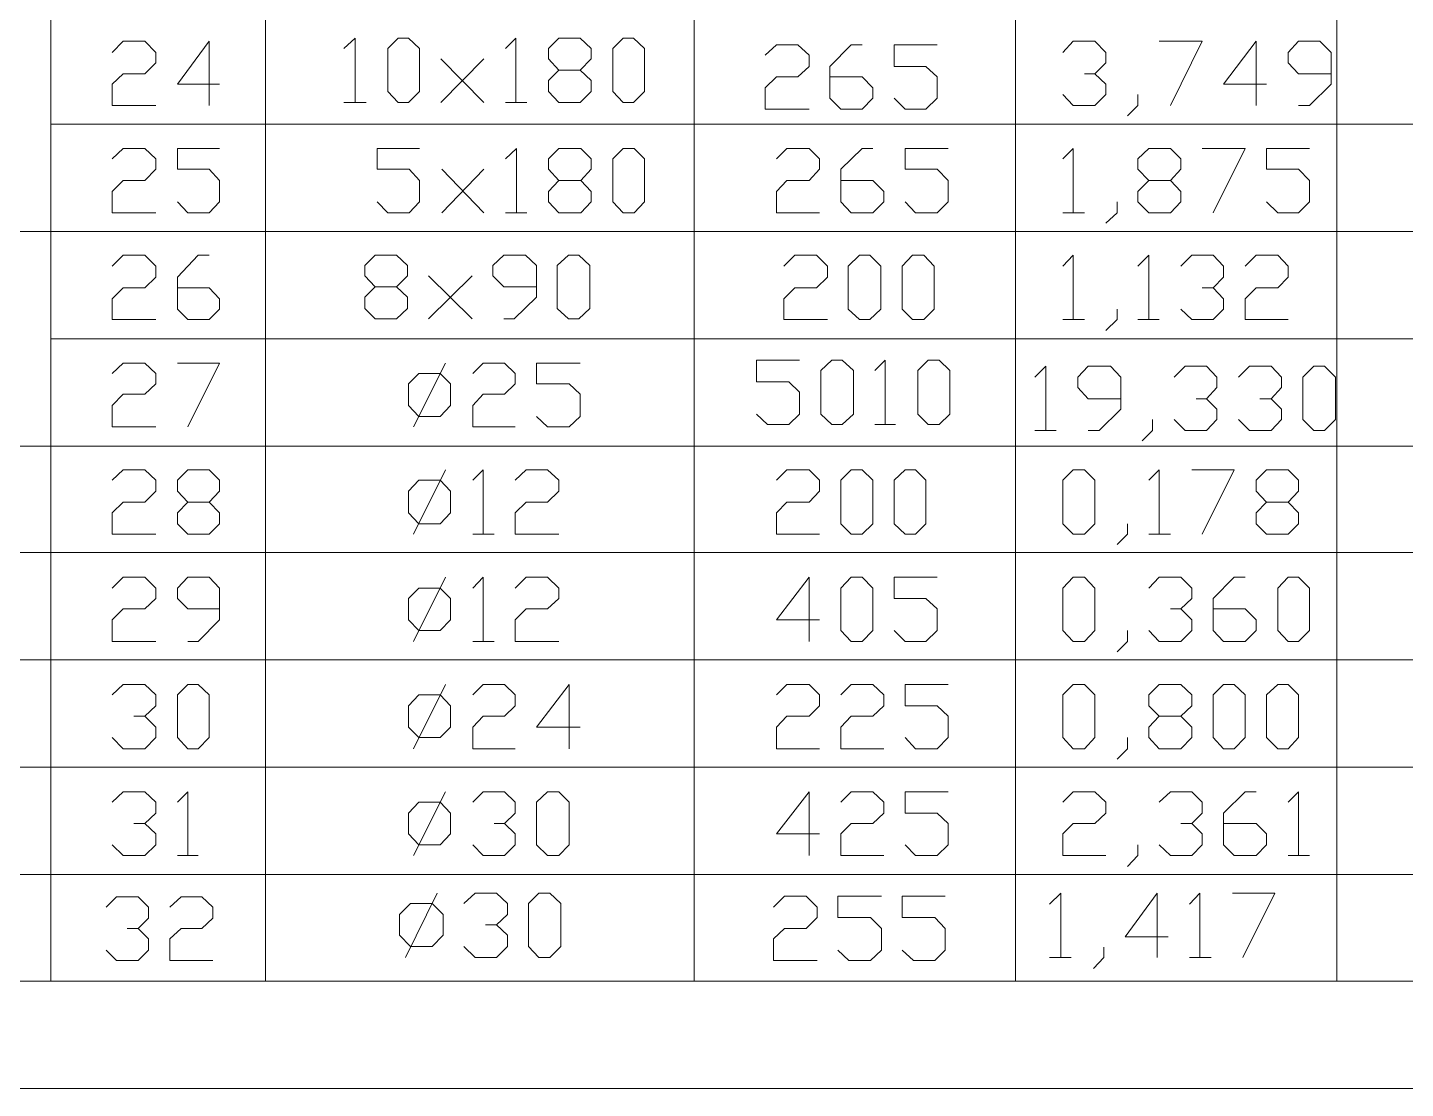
# Model space of a CAD drawing. Header units: millimetres. Extents: x -258556 to -95372, y 16759 to 83874.
# Drawn here: x -128304.6 to -128240.5, y 41525.9 to 41575.2 of the extents above; entities that cross this region are included whole.
import ezdxf

# ---------------------------------------------------------------- set-up
doc = ezdxf.new("R2010")
doc.units = ezdxf.units.MM
doc.header["$LTSCALE"] = 0.5

msp = doc.modelspace()

# ---------------------------------------------------------------- linework, layer by layer
at = {"color": 7, "linetype": 'Continuous', "lineweight": 18, "true_color": 0x000007}
for points in [[(-128303.491, 41665.414), (-128303.491, 41530.868), (-128303.491, 41530.868)], [(-128293.509, 41665.414), (-128293.509, 41530.868), (-128293.509, 41530.868)], [(-128273.58, 41665.414), (-128273.58, 41530.868), (-128273.58, 41530.868)], [(-128258.642, 41665.414), (-128258.642, 41530.868), (-128258.642, 41530.868)], [(-128243.704, 41665.414), (-128243.704, 41530.868), (-128243.704, 41530.868)], [(-128303.491, 41570.726), (-128213.794, 41570.726), (-128213.794, 41570.726)], [(-128323.42, 41565.735), (-128158.963, 41565.735), (-128158.963, 41565.735)], [(-128303.491, 41560.744), (-128213.794, 41560.744), (-128213.794, 41560.744)], [(-128323.42, 41555.753), (-128158.963, 41555.753), (-128158.963, 41555.753)], [(-128323.42, 41550.797), (-128158.963, 41550.797), (-128158.963, 41550.797)], [(-128323.42, 41545.806), (-128158.963, 41545.806), (-128158.963, 41545.806)], [(-128323.42, 41540.815), (-128158.963, 41540.815), (-128158.963, 41540.815)], [(-128323.42, 41535.824), (-128158.963, 41535.824), (-128158.963, 41535.824)], [(-128348.34, 41530.868), (-128158.963, 41530.868), (-128158.963, 41530.868)], [(-128348.34, 41525.877), (-128158.963, 41525.877), (-128158.963, 41525.877)]]:
    msp.add_lwpolyline(points, dxfattribs=at)
at = {"color": 7, "linetype": 'Continuous', "lineweight": 5, "true_color": 0x000007}
for points in [[(-128289.861, 41574.237), (-128289.345, 41574.718), (-128289.345, 41571.724)], [(-128282.357, 41574.237), (-128281.875, 41574.718), (-128281.875, 41571.724)], [(-128278.881, 41573.238), (-128278.365, 41572.757), (-128278.365, 41572.24), (-128278.881, 41571.724), (-128279.879, 41571.724), (-128280.361, 41572.24), (-128280.361, 41572.757), (-128279.879, 41573.238), (-128278.881, 41573.238), (-128278.365, 41573.755), (-128278.365, 41574.237), (-128278.881, 41574.718), (-128279.879, 41574.718), (-128280.361, 41574.237), (-128280.361, 41573.755), (-128279.879, 41573.238)], [(-128300.634, 41574.064), (-128300.118, 41574.581), (-128299.12, 41574.581), (-128298.603, 41574.064), (-128298.603, 41573.583), (-128299.12, 41573.066), (-128300.118, 41573.066), (-128300.634, 41572.584), (-128300.634, 41571.586), (-128298.603, 41571.586)], [(-128295.643, 41572.584), (-128297.605, 41572.584), (-128296.125, 41574.581), (-128296.125, 41571.586)], [(-128270.276, 41573.927), (-128269.76, 41574.409), (-128268.762, 41574.409), (-128268.245, 41573.927), (-128268.245, 41573.41), (-128268.762, 41572.929), (-128269.76, 41572.929), (-128270.276, 41572.412), (-128270.276, 41571.414), (-128268.245, 41571.414)], [(-128267.282, 41572.929), (-128265.767, 41572.929), (-128265.285, 41572.412), (-128265.285, 41571.93), (-128265.767, 41571.414), (-128266.765, 41571.414), (-128267.282, 41571.93), (-128267.282, 41573.41), (-128266.283, 41574.409), (-128265.767, 41574.409)], [(-128264.287, 41571.93), (-128263.771, 41571.414), (-128262.807, 41571.414), (-128262.291, 41571.93), (-128262.291, 41572.929), (-128262.807, 41573.41), (-128264.287, 41573.41), (-128264.287, 41574.409), (-128262.291, 41574.409)], [(-128256.439, 41574.064), (-128255.958, 41574.581), (-128254.959, 41574.581), (-128254.443, 41574.064), (-128254.443, 41573.583), (-128254.959, 41573.066), (-128255.441, 41573.066)], [(-128251.965, 41574.581), (-128249.969, 41574.581), (-128251.449, 41571.586)], [(-128246.974, 41572.584), (-128248.97, 41572.584), (-128247.456, 41574.581), (-128247.456, 41571.586)], [(-128245.494, 41571.586), (-128244.978, 41571.586), (-128243.98, 41572.584), (-128243.98, 41574.064), (-128244.496, 41574.581), (-128245.494, 41574.581), (-128245.976, 41574.064), (-128245.976, 41573.583), (-128245.494, 41573.066), (-128243.98, 41573.066)], [(-128285.352, 41571.724), (-128283.356, 41573.755), (-128283.356, 41573.755)], [(-128285.352, 41573.755), (-128283.356, 41571.724), (-128283.356, 41571.724)], [(-128254.959, 41573.066), (-128254.443, 41572.584), (-128254.443, 41572.103), (-128254.959, 41571.586), (-128255.958, 41571.586), (-128256.439, 41572.103)], [(-128289.861, 41571.724), (-128288.828, 41571.724), (-128288.828, 41571.724)], [(-128282.357, 41571.724), (-128281.359, 41571.724), (-128281.359, 41571.724)], [(-128252.963, 41572.103), (-128252.963, 41571.586), (-128253.445, 41571.104)], [(-128300.634, 41569.108), (-128300.118, 41569.59), (-128299.12, 41569.59), (-128298.603, 41569.108), (-128298.603, 41568.626), (-128299.12, 41568.11), (-128300.118, 41568.11), (-128300.634, 41567.594), (-128300.634, 41566.595), (-128298.603, 41566.595)], [(-128297.605, 41567.112), (-128297.123, 41566.595), (-128296.125, 41566.595), (-128295.643, 41567.112), (-128295.643, 41568.11), (-128296.125, 41568.626), (-128297.605, 41568.626), (-128297.605, 41569.59), (-128295.643, 41569.59)], [(-128288.312, 41567.112), (-128287.83, 41566.595), (-128286.832, 41566.595), (-128286.35, 41567.112), (-128286.35, 41568.11), (-128286.832, 41568.626), (-128288.312, 41568.626), (-128288.312, 41569.59), (-128286.35, 41569.59)], [(-128282.357, 41569.108), (-128281.841, 41569.59), (-128281.841, 41566.595)], [(-128278.847, 41568.11), (-128278.365, 41567.594), (-128278.365, 41567.112), (-128278.847, 41566.595), (-128279.879, 41566.595), (-128280.361, 41567.112), (-128280.361, 41567.594), (-128279.879, 41568.11), (-128278.847, 41568.11), (-128278.365, 41568.626), (-128278.365, 41569.108), (-128278.847, 41569.59), (-128279.879, 41569.59), (-128280.361, 41569.108), (-128280.361, 41568.626), (-128279.879, 41568.11)], [(-128269.76, 41569.108), (-128269.278, 41569.59), (-128268.245, 41569.59), (-128267.763, 41569.108), (-128267.763, 41568.626), (-128268.245, 41568.11), (-128269.278, 41568.11), (-128269.76, 41567.594), (-128269.76, 41566.595), (-128267.763, 41566.595)], [(-128266.765, 41568.11), (-128265.285, 41568.11), (-128264.769, 41567.594), (-128264.769, 41567.112), (-128265.285, 41566.595), (-128266.283, 41566.595), (-128266.765, 41567.112), (-128266.765, 41568.626), (-128265.767, 41569.59), (-128265.285, 41569.59)], [(-128263.771, 41567.112), (-128263.289, 41566.595), (-128262.291, 41566.595), (-128261.774, 41567.112), (-128261.774, 41568.11), (-128262.291, 41568.626), (-128263.771, 41568.626), (-128263.771, 41569.59), (-128261.774, 41569.59)], [(-128256.439, 41569.108), (-128255.958, 41569.59), (-128255.958, 41566.595)], [(-128251.449, 41568.11), (-128250.967, 41567.594), (-128250.967, 41567.112), (-128251.449, 41566.595), (-128252.447, 41566.595), (-128252.963, 41567.112), (-128252.963, 41567.594), (-128252.447, 41568.11), (-128251.449, 41568.11), (-128250.967, 41568.626), (-128250.967, 41569.108), (-128251.449, 41569.59), (-128252.447, 41569.59), (-128252.963, 41569.108), (-128252.963, 41568.626), (-128252.447, 41568.11)], [(-128249.969, 41569.59), (-128247.972, 41569.59), (-128249.452, 41566.595)], [(-128246.974, 41567.112), (-128246.458, 41566.595), (-128245.494, 41566.595), (-128244.978, 41567.112), (-128244.978, 41568.11), (-128245.494, 41568.626), (-128246.974, 41568.626), (-128246.974, 41569.59), (-128244.978, 41569.59)], [(-128285.317, 41566.595), (-128283.356, 41568.626), (-128283.356, 41568.626)], [(-128285.317, 41568.626), (-128283.356, 41566.595), (-128283.356, 41566.595)], [(-128253.927, 41567.112), (-128253.927, 41566.595), (-128254.443, 41566.114)], [(-128282.357, 41566.595), (-128281.359, 41566.595), (-128281.359, 41566.595)], [(-128256.439, 41566.595), (-128255.441, 41566.595), (-128255.441, 41566.595)], [(-128300.634, 41564.117), (-128300.118, 41564.633), (-128299.12, 41564.633), (-128298.603, 41564.117), (-128298.603, 41563.601), (-128299.12, 41563.119), (-128300.118, 41563.119), (-128300.634, 41562.603), (-128300.634, 41561.639), (-128298.603, 41561.639)], [(-128297.605, 41563.119), (-128296.125, 41563.119), (-128295.643, 41562.603), (-128295.643, 41562.121), (-128296.125, 41561.639), (-128297.123, 41561.639), (-128297.605, 41562.121), (-128297.605, 41563.601), (-128296.641, 41564.633), (-128296.125, 41564.633)], [(-128287.417, 41563.153), (-128286.901, 41562.672), (-128286.901, 41562.155), (-128287.417, 41561.673), (-128288.415, 41561.673), (-128288.897, 41562.155), (-128288.897, 41562.672), (-128288.415, 41563.153), (-128287.417, 41563.153), (-128286.901, 41563.67), (-128286.901, 41564.152), (-128287.417, 41564.633), (-128288.415, 41564.633), (-128288.897, 41564.152), (-128288.897, 41563.67), (-128288.415, 41563.153)], [(-128282.426, 41561.673), (-128281.944, 41561.673), (-128280.912, 41562.672), (-128280.912, 41564.152), (-128281.428, 41564.633), (-128282.426, 41564.633), (-128282.942, 41564.152), (-128282.942, 41563.67), (-128282.426, 41563.153), (-128280.912, 41563.153)], [(-128269.416, 41564.117), (-128268.899, 41564.633), (-128267.901, 41564.633), (-128267.385, 41564.117), (-128267.385, 41563.601), (-128267.901, 41563.119), (-128268.899, 41563.119), (-128269.416, 41562.603), (-128269.416, 41561.639), (-128267.385, 41561.639)], [(-128256.439, 41564.117), (-128255.958, 41564.633), (-128255.958, 41561.639)], [(-128252.963, 41564.117), (-128252.447, 41564.633), (-128252.447, 41561.639)], [(-128250.967, 41564.117), (-128250.45, 41564.633), (-128249.452, 41564.633), (-128248.97, 41564.117), (-128248.97, 41563.601), (-128249.452, 41563.119), (-128249.969, 41563.119)], [(-128247.972, 41564.117), (-128247.456, 41564.633), (-128246.458, 41564.633), (-128245.976, 41564.117), (-128245.976, 41563.601), (-128246.458, 41563.119), (-128247.456, 41563.119), (-128247.972, 41562.603), (-128247.972, 41561.639), (-128245.976, 41561.639)], [(-128285.937, 41561.673), (-128283.906, 41563.67), (-128283.906, 41563.67)], [(-128285.937, 41563.67), (-128283.906, 41561.673), (-128283.906, 41561.673)], [(-128249.452, 41563.119), (-128248.97, 41562.603), (-128248.97, 41562.121), (-128249.452, 41561.639), (-128250.45, 41561.639), (-128250.967, 41562.121)], [(-128253.927, 41562.121), (-128253.927, 41561.639), (-128254.443, 41561.123)], [(-128256.439, 41561.639), (-128255.441, 41561.639), (-128255.441, 41561.639)], [(-128252.963, 41561.639), (-128251.965, 41561.639), (-128251.965, 41561.639)], [(-128300.634, 41559.126), (-128300.118, 41559.608), (-128299.12, 41559.608), (-128298.603, 41559.126), (-128298.603, 41558.644), (-128299.12, 41558.163), (-128300.118, 41558.163), (-128300.634, 41557.646), (-128300.634, 41556.648), (-128298.603, 41556.648)], [(-128297.605, 41559.608), (-128295.643, 41559.608), (-128297.123, 41556.648)], [(-128286.625, 41556.648), (-128285.145, 41559.608), (-128285.145, 41559.608)], [(-128283.872, 41559.126), (-128283.39, 41559.608), (-128282.392, 41559.608), (-128281.91, 41559.126), (-128281.91, 41558.644), (-128282.392, 41558.163), (-128283.39, 41558.163), (-128283.872, 41557.646), (-128283.872, 41556.648), (-128281.91, 41556.648)], [(-128280.912, 41557.13), (-128280.395, 41556.648), (-128279.397, 41556.648), (-128278.881, 41557.13), (-128278.881, 41558.163), (-128279.397, 41558.644), (-128280.912, 41558.644), (-128280.912, 41559.608), (-128278.881, 41559.608)], [(-128270.689, 41557.233), (-128270.173, 41556.751), (-128269.175, 41556.751), (-128268.693, 41557.233), (-128268.693, 41558.266), (-128269.175, 41558.748), (-128270.689, 41558.748), (-128270.689, 41559.746), (-128268.693, 41559.746)], [(-128265.182, 41559.264), (-128264.7, 41559.746), (-128264.7, 41556.751)], [(-128257.747, 41558.954), (-128257.231, 41559.471), (-128257.231, 41556.476)], [(-128255.269, 41556.476), (-128254.753, 41556.476), (-128253.755, 41557.474), (-128253.755, 41558.954), (-128254.237, 41559.471), (-128255.269, 41559.471), (-128255.751, 41558.954), (-128255.751, 41558.472), (-128255.269, 41557.956), (-128253.755, 41557.956)], [(-128251.276, 41558.954), (-128250.76, 41559.471), (-128249.762, 41559.471), (-128249.28, 41558.954), (-128249.28, 41558.472), (-128249.762, 41557.956), (-128250.244, 41557.956)], [(-128248.282, 41558.954), (-128247.766, 41559.471), (-128246.768, 41559.471), (-128246.286, 41558.954), (-128246.286, 41558.472), (-128246.768, 41557.956), (-128247.284, 41557.956)], [(-128249.762, 41557.956), (-128249.28, 41557.474), (-128249.28, 41556.992), (-128249.762, 41556.476), (-128250.76, 41556.476), (-128251.276, 41556.992)], [(-128246.768, 41557.956), (-128246.286, 41557.474), (-128246.286, 41556.992), (-128246.768, 41556.476), (-128247.766, 41556.476), (-128248.282, 41556.992)], [(-128252.275, 41556.992), (-128252.275, 41556.476), (-128252.757, 41555.994)], [(-128265.182, 41556.751), (-128264.218, 41556.751), (-128264.218, 41556.751)], [(-128257.747, 41556.476), (-128256.749, 41556.476), (-128256.749, 41556.476)], [(-128300.634, 41554.17), (-128300.118, 41554.652), (-128299.12, 41554.652), (-128298.603, 41554.17), (-128298.603, 41553.654), (-128299.12, 41553.137), (-128300.118, 41553.137), (-128300.634, 41552.655), (-128300.634, 41551.657), (-128298.603, 41551.657)], [(-128296.125, 41553.137), (-128295.643, 41552.655), (-128295.643, 41552.139), (-128296.125, 41551.657), (-128297.123, 41551.657), (-128297.605, 41552.139), (-128297.605, 41552.655), (-128297.123, 41553.137), (-128296.125, 41553.137), (-128295.643, 41553.654), (-128295.643, 41554.17), (-128296.125, 41554.652), (-128297.123, 41554.652), (-128297.605, 41554.17), (-128297.605, 41553.654), (-128297.123, 41553.137)], [(-128286.625, 41551.657), (-128285.145, 41554.652), (-128285.145, 41554.652)], [(-128283.872, 41554.17), (-128283.39, 41554.652), (-128283.39, 41551.657)], [(-128281.91, 41554.17), (-128281.394, 41554.652), (-128280.395, 41554.652), (-128279.879, 41554.17), (-128279.879, 41553.654), (-128280.395, 41553.137), (-128281.394, 41553.137), (-128281.91, 41552.655), (-128281.91, 41551.657), (-128279.879, 41551.657)], [(-128269.76, 41554.17), (-128269.278, 41554.652), (-128268.245, 41554.652), (-128267.763, 41554.17), (-128267.763, 41553.654), (-128268.245, 41553.137), (-128269.278, 41553.137), (-128269.76, 41552.655), (-128269.76, 41551.657), (-128267.763, 41551.657)], [(-128252.447, 41554.17), (-128251.965, 41554.652), (-128251.965, 41551.657)], [(-128250.45, 41554.652), (-128248.489, 41554.652), (-128249.969, 41551.657)], [(-128245.976, 41553.137), (-128245.494, 41552.655), (-128245.494, 41552.139), (-128245.976, 41551.657), (-128246.974, 41551.657), (-128247.456, 41552.139), (-128247.456, 41552.655), (-128246.974, 41553.137), (-128245.976, 41553.137), (-128245.494, 41553.654), (-128245.494, 41554.17), (-128245.976, 41554.652), (-128246.974, 41554.652), (-128247.456, 41554.17), (-128247.456, 41553.654), (-128246.974, 41553.137)], [(-128283.872, 41551.657), (-128282.874, 41551.657), (-128282.874, 41551.657)], [(-128253.445, 41552.139), (-128253.445, 41551.657), (-128253.927, 41551.175)], [(-128252.447, 41551.657), (-128251.449, 41551.657), (-128251.449, 41551.657)], [(-128300.634, 41549.145), (-128300.118, 41549.661), (-128299.12, 41549.661), (-128298.603, 41549.145), (-128298.603, 41548.663), (-128299.12, 41548.181), (-128300.118, 41548.181), (-128300.634, 41547.665), (-128300.634, 41546.666), (-128298.603, 41546.666)], [(-128297.123, 41546.666), (-128296.641, 41546.666), (-128295.643, 41547.665), (-128295.643, 41549.145), (-128296.125, 41549.661), (-128297.123, 41549.661), (-128297.605, 41549.145), (-128297.605, 41548.663), (-128297.123, 41548.181), (-128295.643, 41548.181)], [(-128286.625, 41546.666), (-128285.145, 41549.661), (-128285.145, 41549.661)], [(-128283.872, 41549.145), (-128283.39, 41549.661), (-128283.39, 41546.666)], [(-128281.91, 41549.145), (-128281.394, 41549.661), (-128280.395, 41549.661), (-128279.879, 41549.145), (-128279.879, 41548.663), (-128280.395, 41548.181), (-128281.394, 41548.181), (-128281.91, 41547.665), (-128281.91, 41546.666), (-128279.879, 41546.666)], [(-128267.763, 41547.665), (-128269.76, 41547.665), (-128268.245, 41549.661), (-128268.245, 41546.666)], [(-128264.287, 41547.183), (-128263.771, 41546.666), (-128262.807, 41546.666), (-128262.291, 41547.183), (-128262.291, 41548.181), (-128262.807, 41548.663), (-128264.287, 41548.663), (-128264.287, 41549.661), (-128262.291, 41549.661)], [(-128252.447, 41549.145), (-128251.965, 41549.661), (-128250.967, 41549.661), (-128250.45, 41549.145), (-128250.45, 41548.663), (-128250.967, 41548.181), (-128251.449, 41548.181)], [(-128249.452, 41548.181), (-128247.972, 41548.181), (-128247.456, 41547.665), (-128247.456, 41547.183), (-128247.972, 41546.666), (-128248.97, 41546.666), (-128249.452, 41547.183), (-128249.452, 41548.663), (-128248.489, 41549.661), (-128247.972, 41549.661)], [(-128250.967, 41548.181), (-128250.45, 41547.665), (-128250.45, 41547.183), (-128250.967, 41546.666), (-128251.965, 41546.666), (-128252.447, 41547.183)], [(-128253.445, 41547.183), (-128253.445, 41546.666), (-128253.927, 41546.185)], [(-128283.872, 41546.666), (-128282.874, 41546.666), (-128282.874, 41546.666)], [(-128300.634, 41544.188), (-128300.118, 41544.67), (-128299.12, 41544.67), (-128298.603, 41544.188), (-128298.603, 41543.672), (-128299.12, 41543.19), (-128299.636, 41543.19)], [(-128286.625, 41541.676), (-128285.145, 41544.67), (-128285.145, 41544.67)], [(-128283.872, 41544.188), (-128283.39, 41544.67), (-128282.392, 41544.67), (-128281.91, 41544.188), (-128281.91, 41543.672), (-128282.392, 41543.19), (-128283.39, 41543.19), (-128283.872, 41542.674), (-128283.872, 41541.676), (-128281.91, 41541.676)], [(-128278.881, 41542.674), (-128280.912, 41542.674), (-128279.397, 41544.67), (-128279.397, 41541.676)], [(-128269.76, 41544.188), (-128269.278, 41544.67), (-128268.245, 41544.67), (-128267.763, 41544.188), (-128267.763, 41543.672), (-128268.245, 41543.19), (-128269.278, 41543.19), (-128269.76, 41542.674), (-128269.76, 41541.676), (-128267.763, 41541.676)], [(-128266.765, 41544.188), (-128266.283, 41544.67), (-128265.285, 41544.67), (-128264.769, 41544.188), (-128264.769, 41543.672), (-128265.285, 41543.19), (-128266.283, 41543.19), (-128266.765, 41542.674), (-128266.765, 41541.676), (-128264.769, 41541.676)], [(-128263.771, 41542.192), (-128263.289, 41541.676), (-128262.291, 41541.676), (-128261.774, 41542.192), (-128261.774, 41543.19), (-128262.291, 41543.672), (-128263.771, 41543.672), (-128263.771, 41544.67), (-128261.774, 41544.67)], [(-128250.967, 41543.19), (-128250.45, 41542.674), (-128250.45, 41542.192), (-128250.967, 41541.676), (-128251.965, 41541.676), (-128252.447, 41542.192), (-128252.447, 41542.674), (-128251.965, 41543.19), (-128250.967, 41543.19), (-128250.45, 41543.672), (-128250.45, 41544.188), (-128250.967, 41544.67), (-128251.965, 41544.67), (-128252.447, 41544.188), (-128252.447, 41543.672), (-128251.965, 41543.19)], [(-128299.12, 41543.19), (-128298.603, 41542.674), (-128298.603, 41542.192), (-128299.12, 41541.676), (-128300.118, 41541.676), (-128300.634, 41542.192)], [(-128253.445, 41542.192), (-128253.445, 41541.676), (-128253.927, 41541.194)], [(-128300.634, 41539.197), (-128300.118, 41539.679), (-128299.12, 41539.679), (-128298.603, 41539.197), (-128298.603, 41538.681), (-128299.12, 41538.199), (-128299.636, 41538.199)], [(-128297.605, 41539.197), (-128297.123, 41539.679), (-128297.123, 41536.719)], [(-128286.625, 41536.719), (-128285.145, 41539.679), (-128285.145, 41539.679)], [(-128283.872, 41539.197), (-128283.39, 41539.679), (-128282.392, 41539.679), (-128281.91, 41539.197), (-128281.91, 41538.681), (-128282.392, 41538.199), (-128282.874, 41538.199)], [(-128267.763, 41537.717), (-128269.76, 41537.717), (-128268.245, 41539.679), (-128268.245, 41536.719)], [(-128266.765, 41539.197), (-128266.283, 41539.679), (-128265.285, 41539.679), (-128264.769, 41539.197), (-128264.769, 41538.681), (-128265.285, 41538.199), (-128266.283, 41538.199), (-128266.765, 41537.717), (-128266.765, 41536.719), (-128264.769, 41536.719)], [(-128263.771, 41537.201), (-128263.289, 41536.719), (-128262.291, 41536.719), (-128261.774, 41537.201), (-128261.774, 41538.199), (-128262.291, 41538.681), (-128263.771, 41538.681), (-128263.771, 41539.679), (-128261.774, 41539.679)], [(-128256.439, 41539.197), (-128255.958, 41539.679), (-128254.959, 41539.679), (-128254.443, 41539.197), (-128254.443, 41538.681), (-128254.959, 41538.199), (-128255.958, 41538.199), (-128256.439, 41537.717), (-128256.439, 41536.719), (-128254.443, 41536.719)], [(-128251.965, 41539.197), (-128251.449, 41539.679), (-128250.45, 41539.679), (-128249.969, 41539.197), (-128249.969, 41538.681), (-128250.45, 41538.199), (-128250.967, 41538.199)], [(-128248.97, 41538.199), (-128247.456, 41538.199), (-128246.974, 41537.717), (-128246.974, 41537.201), (-128247.456, 41536.719), (-128248.489, 41536.719), (-128248.97, 41537.201), (-128248.97, 41538.681), (-128247.972, 41539.679), (-128247.456, 41539.679)], [(-128245.976, 41539.197), (-128245.494, 41539.679), (-128245.494, 41536.719)], [(-128299.12, 41538.199), (-128298.603, 41537.717), (-128298.603, 41537.201), (-128299.12, 41536.719), (-128300.118, 41536.719), (-128300.634, 41537.201)], [(-128282.392, 41538.199), (-128281.91, 41537.717), (-128281.91, 41537.201), (-128282.392, 41536.719), (-128283.39, 41536.719), (-128283.872, 41537.201)], [(-128250.45, 41538.199), (-128249.969, 41537.717), (-128249.969, 41537.201), (-128250.45, 41536.719), (-128251.449, 41536.719), (-128251.965, 41537.201)], [(-128252.963, 41537.201), (-128252.963, 41536.719), (-128253.445, 41536.203)], [(-128297.605, 41536.719), (-128296.641, 41536.719), (-128296.641, 41536.719)], [(-128245.976, 41536.719), (-128244.978, 41536.719), (-128244.978, 41536.719)], [(-128300.91, 41534.31), (-128300.428, 41534.792), (-128299.429, 41534.792), (-128298.948, 41534.31), (-128298.948, 41533.794), (-128299.429, 41533.312), (-128299.946, 41533.312)], [(-128297.949, 41534.31), (-128297.433, 41534.792), (-128296.469, 41534.792), (-128295.953, 41534.31), (-128295.953, 41533.794), (-128296.469, 41533.312), (-128297.433, 41533.312), (-128297.949, 41532.83), (-128297.949, 41531.832), (-128295.953, 41531.832)], [(-128287.004, 41531.969), (-128285.524, 41534.964), (-128285.524, 41534.964)], [(-128284.285, 41534.482), (-128283.769, 41534.964), (-128282.77, 41534.964), (-128282.254, 41534.482), (-128282.254, 41533.966), (-128282.77, 41533.484), (-128283.287, 41533.484)], [(-128269.897, 41534.31), (-128269.381, 41534.826), (-128268.383, 41534.826), (-128267.867, 41534.31), (-128267.867, 41533.828), (-128268.383, 41533.312), (-128269.381, 41533.312), (-128269.897, 41532.83), (-128269.897, 41531.832), (-128267.867, 41531.832)], [(-128266.903, 41532.314), (-128266.387, 41531.832), (-128265.389, 41531.832), (-128264.872, 41532.314), (-128264.872, 41533.312), (-128265.389, 41533.828), (-128266.903, 41533.828), (-128266.903, 41534.826), (-128264.872, 41534.826)], [(-128263.908, 41532.314), (-128263.392, 41531.832), (-128262.394, 41531.832), (-128261.912, 41532.314), (-128261.912, 41533.312), (-128262.394, 41533.828), (-128263.908, 41533.828), (-128263.908, 41534.826), (-128261.912, 41534.826)], [(-128257.059, 41534.448), (-128256.543, 41534.964), (-128256.543, 41531.969)], [(-128251.552, 41532.933), (-128253.548, 41532.933), (-128252.068, 41534.964), (-128252.068, 41531.969)], [(-128250.554, 41534.448), (-128250.072, 41534.964), (-128250.072, 41531.969)], [(-128248.557, 41534.964), (-128246.595, 41534.964), (-128248.075, 41531.969)], [(-128299.429, 41533.312), (-128298.948, 41532.83), (-128298.948, 41532.314), (-128299.429, 41531.832), (-128300.428, 41531.832), (-128300.91, 41532.314)], [(-128282.77, 41533.484), (-128282.254, 41533.002), (-128282.254, 41532.486), (-128282.77, 41531.969), (-128283.769, 41531.969), (-128284.285, 41532.486)], [(-128254.546, 41532.451), (-128254.546, 41531.969), (-128255.028, 41531.453)], [(-128257.059, 41531.969), (-128256.061, 41531.969), (-128256.061, 41531.969)], [(-128250.554, 41531.969), (-128249.556, 41531.969), (-128249.556, 41531.969)]]:
    msp.add_lwpolyline(points, dxfattribs=at)
for points in [[(-128287.348, 41571.724), (-128287.83, 41572.24), (-128287.83, 41574.237), (-128287.348, 41574.718), (-128286.866, 41574.718), (-128286.35, 41574.237), (-128286.35, 41572.24), (-128286.866, 41571.724)], [(-128276.885, 41571.724), (-128277.367, 41572.24), (-128277.367, 41574.237), (-128276.885, 41574.718), (-128276.403, 41574.718), (-128275.886, 41574.237), (-128275.886, 41572.24), (-128276.403, 41571.724)], [(-128276.885, 41566.595), (-128277.367, 41567.112), (-128277.367, 41569.108), (-128276.885, 41569.59), (-128276.368, 41569.59), (-128275.886, 41569.108), (-128275.886, 41567.112), (-128276.368, 41566.595)], [(-128279.432, 41561.673), (-128279.948, 41562.155), (-128279.948, 41564.152), (-128279.432, 41564.633), (-128278.95, 41564.633), (-128278.434, 41564.152), (-128278.434, 41562.155), (-128278.95, 41561.673)], [(-128265.905, 41561.639), (-128266.421, 41562.121), (-128266.421, 41564.117), (-128265.905, 41564.633), (-128265.423, 41564.633), (-128264.907, 41564.117), (-128264.907, 41562.121), (-128265.423, 41561.639)], [(-128263.427, 41561.639), (-128263.908, 41562.121), (-128263.908, 41564.117), (-128263.427, 41564.633), (-128262.91, 41564.633), (-128262.428, 41564.117), (-128262.428, 41562.121), (-128262.91, 41561.639)], [(-128267.178, 41556.751), (-128267.695, 41557.233), (-128267.695, 41559.264), (-128267.178, 41559.746), (-128266.696, 41559.746), (-128266.18, 41559.264), (-128266.18, 41557.233), (-128266.696, 41556.751)], [(-128262.704, 41556.751), (-128263.186, 41557.233), (-128263.186, 41559.264), (-128262.704, 41559.746), (-128262.187, 41559.746), (-128261.706, 41559.264), (-128261.706, 41557.233), (-128262.187, 41556.751)], [(-128244.771, 41556.476), (-128245.287, 41556.992), (-128245.287, 41558.954), (-128244.771, 41559.471), (-128244.289, 41559.471), (-128243.773, 41558.954), (-128243.773, 41556.992), (-128244.289, 41556.476)], [(-128286.384, 41557.13), (-128286.866, 41557.646), (-128286.866, 41558.644), (-128286.384, 41559.126), (-128285.386, 41559.126), (-128284.904, 41558.644), (-128284.904, 41557.646), (-128285.386, 41557.13)], [(-128266.283, 41551.657), (-128266.765, 41552.139), (-128266.765, 41554.17), (-128266.283, 41554.652), (-128265.767, 41554.652), (-128265.285, 41554.17), (-128265.285, 41552.139), (-128265.767, 41551.657)], [(-128263.771, 41551.657), (-128264.287, 41552.139), (-128264.287, 41554.17), (-128263.771, 41554.652), (-128263.289, 41554.652), (-128262.807, 41554.17), (-128262.807, 41552.139), (-128263.289, 41551.657)], [(-128255.958, 41551.657), (-128256.439, 41552.139), (-128256.439, 41554.17), (-128255.958, 41554.652), (-128255.441, 41554.652), (-128254.959, 41554.17), (-128254.959, 41552.139), (-128255.441, 41551.657)], [(-128286.384, 41552.139), (-128286.866, 41552.655), (-128286.866, 41553.654), (-128286.384, 41554.17), (-128285.386, 41554.17), (-128284.904, 41553.654), (-128284.904, 41552.655), (-128285.386, 41552.139)], [(-128286.384, 41547.183), (-128286.866, 41547.665), (-128286.866, 41548.663), (-128286.384, 41549.145), (-128285.386, 41549.145), (-128284.904, 41548.663), (-128284.904, 41547.665), (-128285.386, 41547.183)], [(-128266.283, 41546.666), (-128266.765, 41547.183), (-128266.765, 41549.145), (-128266.283, 41549.661), (-128265.767, 41549.661), (-128265.285, 41549.145), (-128265.285, 41547.183), (-128265.767, 41546.666)], [(-128255.958, 41546.666), (-128256.439, 41547.183), (-128256.439, 41549.145), (-128255.958, 41549.661), (-128255.441, 41549.661), (-128254.959, 41549.145), (-128254.959, 41547.183), (-128255.441, 41546.666)], [(-128245.976, 41546.666), (-128246.458, 41547.183), (-128246.458, 41549.145), (-128245.976, 41549.661), (-128245.494, 41549.661), (-128244.978, 41549.145), (-128244.978, 41547.183), (-128245.494, 41546.666)], [(-128297.123, 41541.676), (-128297.605, 41542.192), (-128297.605, 41544.188), (-128297.123, 41544.67), (-128296.641, 41544.67), (-128296.125, 41544.188), (-128296.125, 41542.192), (-128296.641, 41541.676)], [(-128255.958, 41541.676), (-128256.439, 41542.192), (-128256.439, 41544.188), (-128255.958, 41544.67), (-128255.441, 41544.67), (-128254.959, 41544.188), (-128254.959, 41542.192), (-128255.441, 41541.676)], [(-128248.97, 41541.676), (-128249.452, 41542.192), (-128249.452, 41544.188), (-128248.97, 41544.67), (-128248.489, 41544.67), (-128247.972, 41544.188), (-128247.972, 41542.192), (-128248.489, 41541.676)], [(-128246.458, 41541.676), (-128246.974, 41542.192), (-128246.974, 41544.188), (-128246.458, 41544.67), (-128245.976, 41544.67), (-128245.494, 41544.188), (-128245.494, 41542.192), (-128245.976, 41541.676)], [(-128286.384, 41542.192), (-128286.866, 41542.674), (-128286.866, 41543.672), (-128286.384, 41544.188), (-128285.386, 41544.188), (-128284.904, 41543.672), (-128284.904, 41542.674), (-128285.386, 41542.192)], [(-128280.395, 41536.719), (-128280.912, 41537.201), (-128280.912, 41539.197), (-128280.395, 41539.679), (-128279.879, 41539.679), (-128279.397, 41539.197), (-128279.397, 41537.201), (-128279.879, 41536.719)], [(-128286.384, 41537.201), (-128286.866, 41537.717), (-128286.866, 41538.681), (-128286.384, 41539.197), (-128285.386, 41539.197), (-128284.904, 41538.681), (-128284.904, 41537.717), (-128285.386, 41537.201)], [(-128286.763, 41532.486), (-128287.279, 41533.002), (-128287.279, 41533.966), (-128286.763, 41534.482), (-128285.765, 41534.482), (-128285.249, 41533.966), (-128285.249, 41533.002), (-128285.765, 41532.486)], [(-128280.808, 41531.969), (-128281.29, 41532.486), (-128281.29, 41534.482), (-128280.808, 41534.964), (-128280.292, 41534.964), (-128279.776, 41534.482), (-128279.776, 41532.486), (-128280.292, 41531.969)]]:
    msp.add_lwpolyline(points, close=True, dxfattribs=at)

doc.saveas('drawing.dxf')
